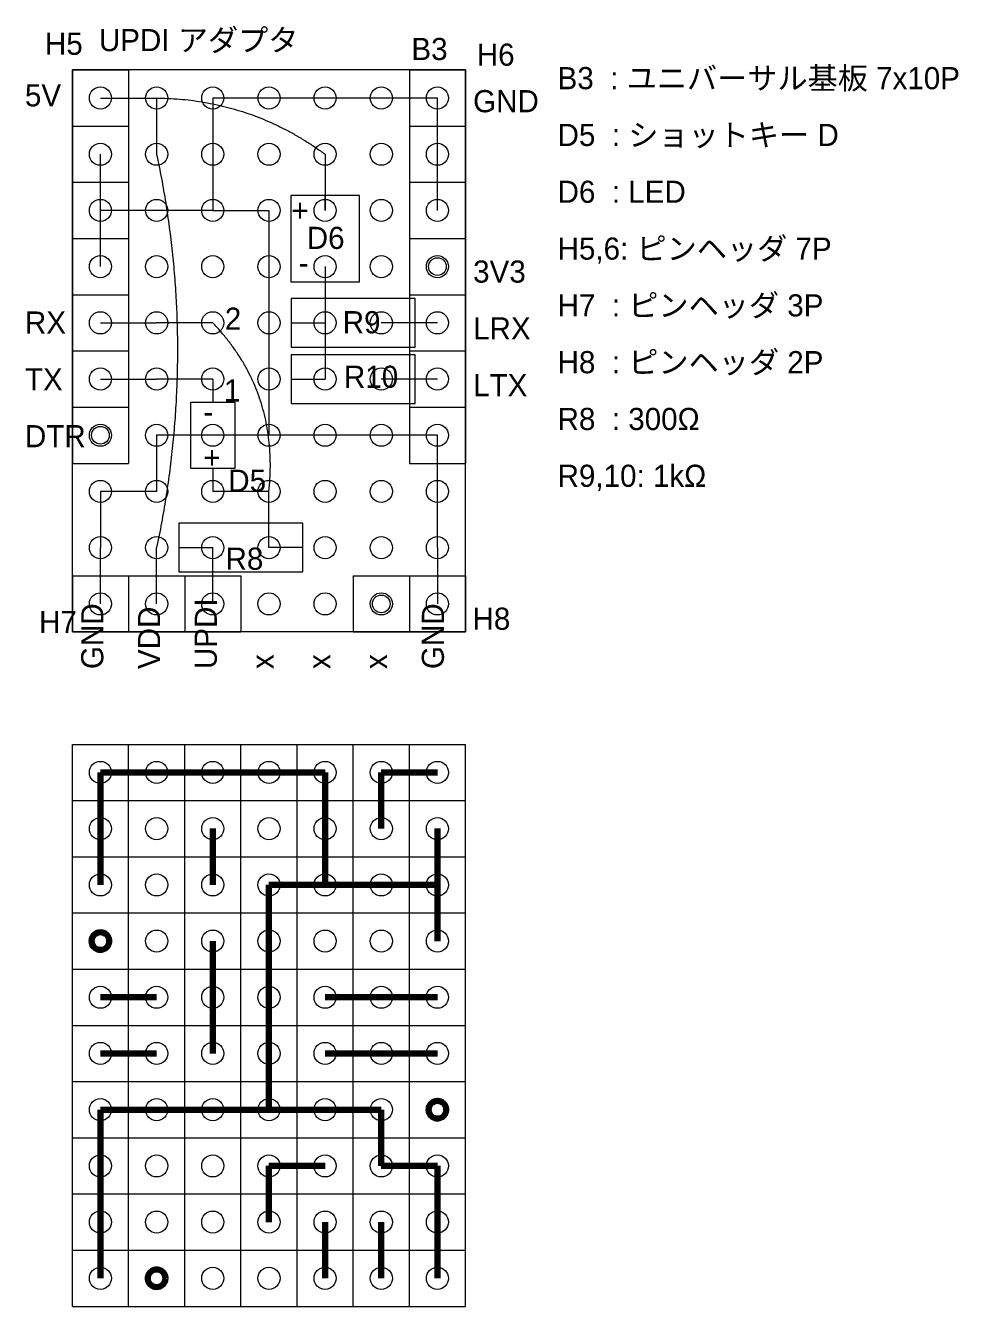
# Model space of a CAD drawing. Extents: x -11 to 127, y 34 to 138.
# Drawn here: x 84.9 to 127.1, y 65.2 to 123.1 of the extents above; entities that cross this region are included whole.
import ezdxf

# ---------------------------------------------------------------- set-up
doc = ezdxf.new("R2010")
doc.units = 0
doc.layers.get('0').update_dxf_attribs({"linetype": 'CONTINUOUS', "lineweight": 9})
doc.layers.add('0_GND', color=7, linetype='CONTINUOUS', lineweight=15)
doc.layers.add('5V line', color=1, linetype='CONTINUOUS', lineweight=15)
for name, color, linetype, lineweight, true_color in [('0_wire', 92, 'CONTINUOUS', 15, 0x00c800), ('3.3V line', 40, 'CONTINUOUS', 15, 0xffaa00), ('diode', 212, 'CONTINUOUS', 15, 0xde00de), ('resister', 132, 'CONTINUOUS', 15, 0x00dede), ('socket_header', 56, 'CONTINUOUS', 15, 0x808000), ('universal_board', 253, 'CONTINUOUS', 15, 0xa0a0a4)]:
    doc.layers.add(name, color=color, linetype=linetype, lineweight=lineweight, true_color=true_color)
doc.styles.add('kst32b', font='kst32b')
doc.styles.add('unicode', font='unicode')

msp = doc.modelspace()

# ---------------------------------------------------------------- linework, layer by layer
at = {"layer": '0_GND'}
for p, q in [((103.5, 119.82), (93.34, 119.82)), ((93.34, 119.82), (93.34, 114.74)), ((103.5, 117.28), (103.5, 119.82)), ((88.26, 112.2), (88.26, 117.28)), ((103.5, 114.74), (103.5, 117.28)), ((93.34, 114.74), (88.26, 114.74)), ((93.34, 114.74), (95.88, 114.74)), ((95.88, 114.74), (95.88, 112.2)), ((95.88, 112.2), (95.88, 104.58)), ((95.88, 104.58), (90.8, 104.58)), ((90.8, 104.58), (90.8, 102.04)), ((103.5, 104.58), (95.88, 104.58)), ((103.5, 99.5), (103.5, 104.58)), ((88.26, 102.04), (88.26, 99.5)), ((90.8, 102.04), (88.26, 102.04)), ((88.26, 96.96), (88.26, 99.5)), ((103.5, 99.5), (103.5, 96.96))]:
    msp.add_line(p, q, dxfattribs=at)
at = {"layer": '0_GND', "lineweight": 200}
for p, q in [((88.26, 89.34), (98.42, 89.34)), ((88.26, 86.8), (88.26, 89.34)), ((98.42, 89.34), (98.42, 84.26)), ((88.26, 84.26), (88.26, 86.8)), ((103.5, 81.72), (103.5, 86.8)), ((98.42, 84.26), (95.88, 84.26)), ((95.88, 84.26), (95.88, 81.72)), ((98.42, 84.26), (103.5, 84.26)), ((95.88, 81.72), (95.88, 74.1)), ((88.26, 74.1), (95.88, 74.1)), ((88.26, 69.02), (88.26, 74.1)), ((95.88, 74.1), (100.96, 74.1)), ((100.96, 74.1), (100.96, 71.56)), ((100.96, 71.56), (103.5, 71.56)), ((103.5, 71.56), (103.5, 69.02)), ((88.26, 69.02), (88.26, 66.48)), ((103.5, 66.48), (103.5, 69.02))]:
    msp.add_line(p, q, dxfattribs=at)
at = {"layer": '0_wire'}
for p, q in [((98.42, 112.2), (98.42, 109.66)), ((88.26, 109.66), (90.8, 109.66)), ((93.34, 109.66), (90.8, 109.66)), ((98.42, 109.66), (98.42, 107.12)), ((103.5, 109.66), (100.96, 109.66)), ((88.26, 107.12), (90.8, 107.12)), ((93.34, 107.12), (90.8, 107.12)), ((103.5, 107.12), (100.96, 107.12)), ((95.88, 102.04), (93.34, 102.04)), ((95.88, 99.5), (95.88, 102.04)), ((93.34, 96.96), (93.34, 99.5))]:
    msp.add_line(p, q, dxfattribs=at)
at = {"layer": '0_wire', "lineweight": 200}
for p, q in [((93.34, 81.72), (93.34, 79.18)), ((88.26, 79.18), (90.8, 79.18)), ((93.34, 79.18), (93.34, 76.64)), ((98.42, 79.18), (100.96, 79.18)), ((103.5, 79.18), (100.96, 79.18)), ((88.26, 76.64), (90.8, 76.64)), ((98.42, 76.64), (100.96, 76.64)), ((103.5, 76.64), (100.96, 76.64)), ((95.88, 69.02), (95.88, 71.56)), ((95.88, 71.56), (98.42, 71.56)), ((98.42, 66.48), (98.42, 69.02))]:
    msp.add_line(p, q, dxfattribs=at)
at = {"layer": '0_wire'}
for centre in [(88.26, 104.58), (100.96, 96.96)]:
    msp.add_circle(centre, 0.4, dxfattribs=at)
at = {"layer": '0_wire', "lineweight": 200}
for centre in [(103.5, 74.1), (90.8, 66.48)]:
    msp.add_circle(centre, 0.4, dxfattribs=at)
at = {"layer": '3.3V line'}
msp.add_circle((103.5, 112.2), 0.4, dxfattribs=at)
at = {"layer": '3.3V line', "lineweight": 200}
msp.add_circle((88.26, 81.72), 0.4, dxfattribs=at)
at = {"layer": '5V line'}
for p, q in [((88.26, 119.82), (90.8, 119.82)), ((90.8, 119.82), (90.8, 117.28)), ((98.42, 117.28), (98.42, 114.74)), ((90.8, 96.96), (90.8, 99.5))]:
    msp.add_line(p, q, dxfattribs=at)
at = {"layer": '5V line', "lineweight": 200}
for p, q in [((103.5, 89.34), (100.96, 89.34)), ((100.96, 89.34), (100.96, 86.8)), ((93.34, 86.8), (93.34, 84.26)), ((100.96, 66.48), (100.96, 69.02))]:
    msp.add_line(p, q, dxfattribs=at)
at = {"layer": 'diode'}
for p, q in [((96.87, 115.42), (96.87, 111.52)), ((99.97, 115.42), (96.87, 115.42)), ((98.42, 114.74), (98.42, 115.42)), ((99.97, 111.52), (99.97, 115.42)), ((98.42, 112.2), (98.42, 111.52)), ((96.87, 111.52), (99.97, 111.52)), ((93.34, 107.12), (93.34, 106.08)), ((92.34, 106.08), (94.34, 106.08)), ((92.34, 103.08), (92.34, 106.08)), ((94.34, 106.08), (94.34, 103.08)), ((94.34, 103.08), (92.34, 103.08)), ((93.34, 103.08), (93.34, 102.04))]:
    msp.add_line(p, q, dxfattribs=at)
at = {"layer": 'resister'}
for p, q in [((102.49, 110.76), (96.89, 110.76)), ((96.89, 110.76), (96.89, 108.56)), ((102.49, 108.56), (102.49, 110.76)), ((96.89, 109.66), (98.42, 109.66)), ((102.49, 109.66), (100.96, 109.66)), ((96.89, 108.56), (102.49, 108.56)), ((102.49, 108.22), (96.89, 108.22)), ((96.89, 108.22), (96.89, 106.02)), ((102.49, 106.02), (102.49, 108.22)), ((96.89, 107.12), (98.42, 107.12)), ((102.49, 107.12), (100.96, 107.12)), ((96.89, 106.02), (102.49, 106.02)), ((97.41, 100.6), (91.81, 100.6)), ((91.81, 100.6), (91.81, 98.4)), ((97.41, 98.4), (97.41, 100.6)), ((91.81, 99.5), (93.34, 99.5)), ((97.41, 99.5), (95.88, 99.5)), ((91.81, 98.4), (97.41, 98.4))]:
    msp.add_line(p, q, dxfattribs=at)
for points in [[(90.8, 119.82), (95.01, 119.776), (98.42, 117.28)], [(90.8, 117.28), (92.683, 108.439), (90.8, 99.5)], [(95.88, 102.04), (96.352, 106.519), (93.34, 109.66)]]:
    msp.add_open_spline(points, degree=2, dxfattribs=at)
at = {"layer": 'socket_header'}
for p, q in [((86.99, 121.09), (86.99, 118.55)), ((86.99, 121.09), (89.53, 121.09)), ((89.53, 121.09), (89.53, 118.55)), ((102.23, 121.09), (102.23, 118.55)), ((102.23, 121.09), (104.77, 121.09)), ((104.77, 121.09), (104.77, 118.55)), ((86.99, 118.55), (89.53, 118.55)), ((86.99, 118.55), (86.99, 116.01)), ((86.99, 118.55), (89.53, 118.55)), ((89.53, 118.55), (89.53, 116.01)), ((102.23, 118.55), (104.77, 118.55)), ((102.23, 118.55), (102.23, 116.01)), ((102.23, 118.55), (104.77, 118.55)), ((104.77, 118.55), (104.77, 116.01)), ((86.99, 116.01), (89.53, 116.01)), ((86.99, 116.01), (86.99, 113.47)), ((86.99, 116.01), (89.53, 116.01)), ((89.53, 116.01), (89.53, 113.47)), ((102.23, 116.01), (104.77, 116.01)), ((102.23, 116.01), (102.23, 113.47)), ((102.23, 116.01), (104.77, 116.01)), ((104.77, 116.01), (104.77, 113.47)), ((86.99, 113.47), (89.53, 113.47)), ((86.99, 113.47), (86.99, 110.93)), ((86.99, 113.47), (89.53, 113.47)), ((89.53, 113.47), (89.53, 110.93)), ((102.23, 113.47), (104.77, 113.47)), ((102.23, 113.47), (102.23, 110.93)), ((102.23, 113.47), (104.77, 113.47)), ((104.77, 113.47), (104.77, 110.93)), ((86.99, 110.93), (89.53, 110.93)), ((86.99, 110.93), (86.99, 108.39)), ((86.99, 110.93), (89.53, 110.93)), ((89.53, 110.93), (89.53, 108.39)), ((102.23, 110.93), (104.77, 110.93)), ((102.23, 110.93), (102.23, 108.39)), ((102.23, 110.93), (104.77, 110.93)), ((104.77, 110.93), (104.77, 108.39)), ((86.99, 108.39), (89.53, 108.39)), ((86.99, 108.39), (86.99, 105.85)), ((86.99, 108.39), (89.53, 108.39)), ((89.53, 108.39), (89.53, 105.85)), ((102.23, 108.39), (104.77, 108.39)), ((102.23, 108.39), (102.23, 105.85)), ((102.23, 108.39), (104.77, 108.39)), ((104.77, 108.39), (104.77, 105.85)), ((86.99, 105.85), (89.53, 105.85)), ((86.99, 105.85), (86.99, 103.31)), ((86.99, 105.85), (89.53, 105.85)), ((89.53, 105.85), (89.53, 103.31)), ((102.23, 105.85), (104.77, 105.85)), ((102.23, 105.85), (102.23, 103.31)), ((102.23, 105.85), (104.77, 105.85)), ((104.77, 105.85), (104.77, 103.31)), ((86.99, 103.31), (89.53, 103.31)), ((102.23, 103.31), (104.77, 103.31)), ((86.99, 98.23), (89.53, 98.23)), ((86.99, 98.23), (86.99, 95.69)), ((89.53, 98.23), (92.07, 98.23)), ((89.53, 98.23), (89.53, 95.69)), ((89.53, 98.23), (89.53, 95.69)), ((92.07, 98.23), (92.07, 95.69)), ((92.07, 98.23), (94.61, 98.23)), ((92.07, 98.23), (92.07, 95.69)), ((94.61, 98.23), (94.61, 95.69)), ((99.69, 98.23), (102.23, 98.23)), ((99.69, 98.23), (99.69, 95.69)), ((99.69, 98.23), (99.69, 95.69)), ((102.23, 98.23), (104.77, 98.23)), ((102.23, 98.23), (102.23, 95.69)), ((102.23, 98.23), (102.23, 95.69)), ((104.77, 98.23), (104.77, 95.69)), ((86.99, 95.69), (89.53, 95.69)), ((89.53, 95.69), (92.07, 95.69)), ((92.07, 95.69), (94.61, 95.69)), ((99.69, 95.69), (102.23, 95.69)), ((102.23, 95.69), (104.77, 95.69))]:
    msp.add_line(p, q, dxfattribs=at)
at = {"layer": 'universal_board'}
for p, q in [((104.77, 121.09), (86.99, 121.09)), ((86.99, 95.69), (86.99, 121.09)), ((104.77, 95.69), (104.77, 121.09)), ((104.77, 95.69), (86.99, 95.69)), ((86.99, 90.61), (104.77, 90.61)), ((86.99, 65.21), (86.99, 90.61)), ((89.53, 65.21), (89.53, 90.61)), ((92.07, 65.21), (92.07, 90.61)), ((94.61, 65.21), (94.61, 90.61)), ((97.15, 65.21), (97.15, 90.61)), ((99.69, 65.21), (99.69, 90.61)), ((102.23, 65.21), (102.23, 90.61)), ((104.77, 65.21), (104.77, 90.61)), ((86.99, 88.07), (104.77, 88.07)), ((86.99, 85.53), (104.77, 85.53)), ((86.99, 82.99), (104.77, 82.99)), ((86.99, 80.45), (104.77, 80.45)), ((86.99, 77.91), (104.77, 77.91)), ((86.99, 75.37), (104.77, 75.37)), ((86.99, 72.83), (104.77, 72.83)), ((86.99, 70.29), (104.77, 70.29)), ((86.99, 67.75), (104.77, 67.75)), ((86.99, 65.21), (104.77, 65.21))]:
    msp.add_line(p, q, dxfattribs=at)
for centre in [(88.26, 119.82), (90.8, 119.82), (93.34, 119.82), (95.88, 119.82), (98.42, 119.82), (100.96, 119.82), (103.5, 119.82), (88.26, 117.28), (90.8, 117.28), (93.34, 117.28), (95.88, 117.28), (98.42, 117.28), (100.96, 117.28), (103.5, 117.28), (88.26, 114.74), (90.8, 114.74), (93.34, 114.74), (95.88, 114.74), (98.42, 114.74), (100.96, 114.74), (103.5, 114.74), (88.26, 112.2), (90.8, 112.2), (93.34, 112.2), (95.88, 112.2), (98.42, 112.2), (100.96, 112.2), (103.5, 112.2), (88.26, 109.66), (90.8, 109.66), (93.34, 109.66), (95.88, 109.66), (98.42, 109.66), (100.96, 109.66), (103.5, 109.66), (88.26, 107.12), (90.8, 107.12), (93.34, 107.12), (95.88, 107.12), (98.42, 107.12), (100.96, 107.12), (103.5, 107.12), (88.26, 104.58), (90.8, 104.58), (93.34, 104.58), (95.88, 104.58), (98.42, 104.58), (100.96, 104.58), (103.5, 104.58), (88.26, 102.04), (90.8, 102.04), (93.34, 102.04), (95.88, 102.04), (98.42, 102.04), (100.96, 102.04), (103.5, 102.04), (88.26, 99.5), (90.8, 99.5), (93.34, 99.5), (95.88, 99.5), (98.42, 99.5), (100.96, 99.5), (103.5, 99.5), (88.26, 96.96), (90.8, 96.96), (93.34, 96.96), (95.88, 96.96), (98.42, 96.96), (100.96, 96.96), (103.5, 96.96), (88.26, 89.34), (90.8, 89.34), (93.34, 89.34), (95.88, 89.34), (98.42, 89.34), (100.96, 89.34), (103.5, 89.34), (88.26, 86.8), (90.8, 86.8), (93.34, 86.8), (95.88, 86.8), (98.42, 86.8), (100.96, 86.8), (103.5, 86.8), (88.26, 84.26), (90.8, 84.26), (93.34, 84.26), (95.88, 84.26), (98.42, 84.26), (100.96, 84.26), (103.5, 84.26), (88.26, 81.72), (90.8, 81.72), (93.34, 81.72), (95.88, 81.72), (98.42, 81.72), (100.96, 81.72), (103.5, 81.72), (88.26, 79.18), (90.8, 79.18), (93.34, 79.18), (95.88, 79.18), (98.42, 79.18), (100.96, 79.18), (103.5, 79.18), (88.26, 76.64), (90.8, 76.64), (93.34, 76.64), (95.88, 76.64), (98.42, 76.64), (100.96, 76.64), (103.5, 76.64), (88.26, 74.1), (90.8, 74.1), (93.34, 74.1), (95.88, 74.1), (98.42, 74.1), (100.96, 74.1), (103.5, 74.1), (88.26, 71.56), (90.8, 71.56), (93.34, 71.56), (95.88, 71.56), (98.42, 71.56), (100.96, 71.56), (103.5, 71.56), (88.26, 69.02), (90.8, 69.02), (93.34, 69.02), (95.88, 69.02), (98.42, 69.02), (100.96, 69.02), (103.5, 69.02), (88.26, 66.48), (90.8, 66.48), (93.34, 66.48), (95.88, 66.48), (98.42, 66.48), (100.96, 66.48), (103.5, 66.48)]:
    msp.add_circle(centre, 0.5, dxfattribs=at)

# ---------------------------------------------------------------- texts
at = {"char_height": 1, "attachment_point": 4, "line_spacing_factor": 1.54, "style": 'kst32b'}
for s, insert, width in [('UPDI アダプタ', (88.19, 122.392), 8.79889), ('B3  : ユニバーサル基板 7x10P\\PD5  : ショットキー D\\PD6  : LED\\PH5,6: ピンヘッダ 7P\\PH7  : ピンヘッダ 3P\\PH8  : ピンヘッダ 2P\\PR8  : 300Ω\\PR9,10: 1kΩ', (108.933, 111.64), 19.86222)]:
    msp.add_mtext(s, dxfattribs=dict(at, insert=insert, width=width))
at = {"layer": 'diode', "insert": (97.674, 113.428), "char_height": 1, "width": 0.41667, "attachment_point": 4, "rotation": 180, "line_spacing_factor": 1.54, "style": 'kst32b'}
msp.add_mtext('-\\P+', dxfattribs=at)
at = {"layer": 'diode', "char_height": 1, "attachment_point": 4, "line_spacing_factor": 1.54}
for s, insert, width, style in [('D6', (97.59, 113.493), 1.23556, 'kst32b'), ('-', (92.912, 105.636), 0.44444, 'unicode'), ('+', (92.912, 103.577), 0.44444, 'unicode'), ('D5', (94.041, 102.523), 1.23556, 'kst32b')]:
    msp.add_mtext(s, dxfattribs=dict(at, insert=insert, width=width, style=style))
at = {"layer": 'resister', "char_height": 1, "attachment_point": 4, "line_spacing_factor": 1.54, "style": 'kst32b'}
for s, insert, width in [('2', (93.883, 109.847), 0.48667), ('R9', (99.216, 109.681), 1.27111), ('R10', (99.272, 107.215), 1.88222), ('1', (93.841, 106.603), 0.27778), ('R8', (93.917, 98.994), 1.30667)]:
    msp.add_mtext(s, dxfattribs=dict(at, insert=insert, width=width))
at = {"layer": 'socket_header', "char_height": 1, "attachment_point": 4, "line_spacing_factor": 1.54, "style": 'kst32b'}
for s, insert, width in [('H5', (85.751, 122.267), 1.16667), ('H6', (105.279, 121.773), 1.16667), ('5V\\P\\P\\P\\PRX\\PTX\\PDTR', (84.845, 112.24), 2.09111), ('GND\\P\\P\\P3V3\\PLRX\\PLTX', (105.113, 113.26), 2.12667), ('H8', (105.086, 96.282), 1.20222), ('H7', (85.482, 96.142), 1.20222)]:
    msp.add_mtext(s, dxfattribs=dict(at, insert=insert, width=width))
at = {"layer": 'socket_header', "insert": (95.598, 94.012), "char_height": 1, "width": 2.66667, "attachment_point": 4, "rotation": 90, "line_spacing_factor": 1.54, "style": 'unicode'}
msp.add_mtext('GND\\PVDD\\PUPDI\\Px\\Px\\Px\\PGND', dxfattribs=at)
at = {"layer": 'universal_board', "insert": (102.322, 122.03), "char_height": 1, "width": 1.27111, "attachment_point": 4, "line_spacing_factor": 1.54, "style": 'kst32b'}
msp.add_mtext('B3', dxfattribs=at)

doc.saveas('drawing.dxf')
